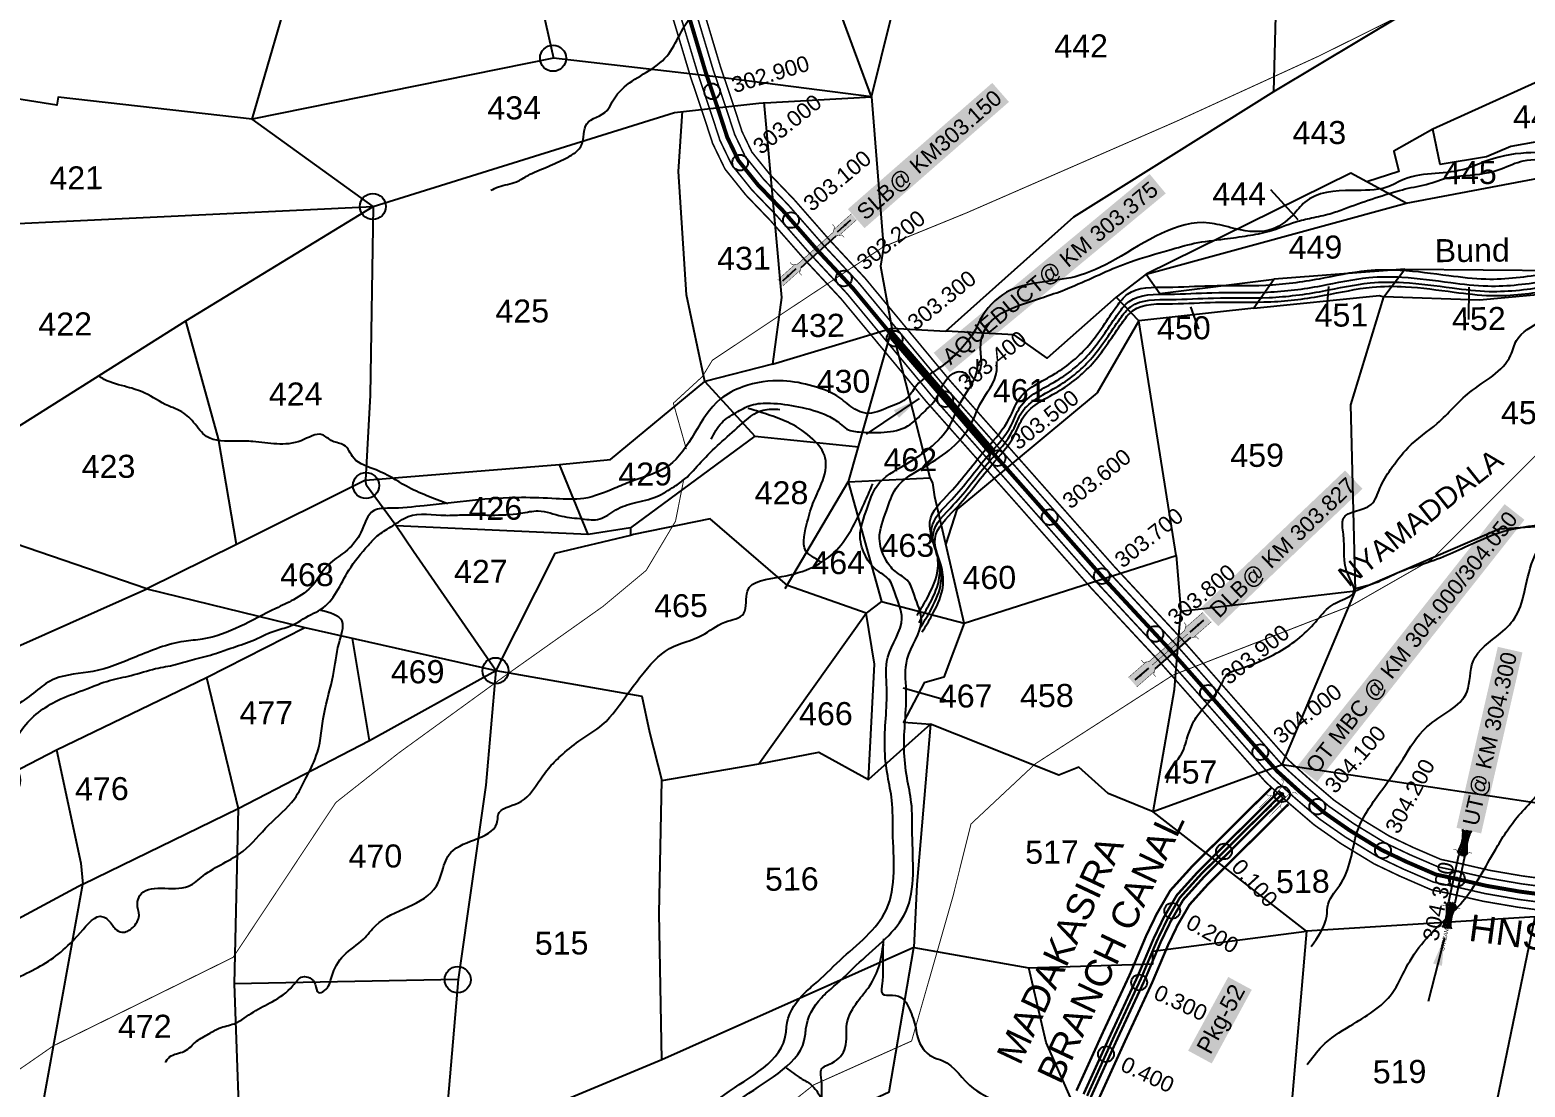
# Model space of a CAD drawing. Header units: feet. Extents: x 773755 to 783780, y 1571901 to 1585357.
# Drawn here: x 776033 to 777925, y 1576486 to 1577824 of the extents above; entities that cross this region are included whole.
import ezdxf
from ezdxf.enums import TextEntityAlignment as Align

# ---------------------------------------------------------------- set-up
doc = ezdxf.new("R2010")
doc.units = ezdxf.units.FT
doc.header["$LTSCALE"] = 15
doc.header["$MEASUREMENT"] = 0
doc.header["$PDMODE"] = 32
doc.header["$PDSIZE"] = 20
doc.linetypes.add('ACAD_ISO02W100', pattern=[15, 12, -3])
doc.linetypes.add('HIDDEN2', pattern=[0.1875, 0.125, -0.0625])
for name, color, linetype in [('CANAL1', 7, 'Continuous'), ('CSMark', 72, 'Continuous'), ('PLOT', 7, 'Continuous'), ('PLOT NO', 7, 'Continuous'), ('ROADS', 6, 'Continuous'), ('STRUCTURE', 5, 'Continuous'), ('TANKS-STREAM', 4, 'Continuous'), ('VILLAGE', 30, 'Continuous'), ('VILLAGE STONES', 240, 'Continuous')]:
    doc.layers.add(name, color=color, linetype=linetype)
doc.styles.get("Standard").update_dxf_attribs({"font": 'arial.ttf'})
doc.dimstyles.get("Standard").update_dxf_attribs({"dimtxt": 0.18, "dimasz": 0.18, "dimexe": 0.18, "dimexo": 0.0625, "dimgap": 0.09, "dimtad": 0, "dimtih": 1, "dimtoh": 1, "dimdec": 4, "dimzin": 0, "dimdsep": 46, "dimtxsty": 'Standard', "dimcen": 0.09, "dimadec": 0, "dimazin": 0, "dimtfac": 1, "dimtdec": 4, "dimtofl": 0, "dimtmove": 0, "dimatfit": 3, "dimfxl": 1, "dimtolj": 1, "dimtzin": 0, "dimarcsym": 0})

# ---------------------------------------------------------------- blocks, each defined once
blk = doc.blocks.new('UT')
at = {"layer": 'STRUCTURE'}
h = blk.add_hatch(dxfattribs=at)
h.set_pattern_fill('DASH', color=150, scale=8, angle=-39.6278, style=0)
h.set_pattern_definition([(320.372247933, (-4370.464, -6260.8811), (1.40800153113, 0.132407282), [1, -1])])
h.paths.add_polyline_path([(765163, 1700681.9), (765165.6, 1700680.6), (765167.2, 1700680.3), (765169.1, 1700680), (765172.4, 1700679.6), (765176.4, 1700679.3), (765179.5, 1700679.5), (765183.1, 1700679.9), (765187.7, 1700680.9), (765188.9, 1700681.2), (765193.1, 1700682.2), (765196.1, 1700680.2), (765196.1, 1700672.2), (765193.1, 1700670.2), (765190.5, 1700670.8), (765188.1, 1700671.3), (765185.5, 1700671.8), (765183.6, 1700672.1), (765181, 1700672.5), (765180.3, 1700672.5), (765178.5, 1700672.6), (765176.7, 1700672.6), (765174.6, 1700672.5), (765172.5, 1700672.3), (765170.4, 1700672), (765168.5, 1700671.7), (765166.1, 1700671.2), (765165, 1700670.8), (765163, 1700669.7)])
h.paths.add_polyline_path([(765259.1, 1700682.2), (765256.1, 1700680.2), (765256.1, 1700672.2), (765259.1, 1700670.2), (765261.9, 1700671), (765264.4, 1700671.6), (765266.4, 1700672), (765269.1, 1700672.5), (765272.7, 1700673), (765276.1, 1700673.1), (765278.6, 1700672.9), (765281.2, 1700672.7), (765283.9, 1700672.3), (765286.4, 1700671.9), (765288, 1700671.3), (765289.2, 1700670.6), (765289.1, 1700682.7), (765287.6, 1700681.8), (765285.7, 1700681.2), (765283, 1700680.7), (765281.2, 1700680.4), (765276.7, 1700679.9), (765272.7, 1700679.9), (765268.7, 1700680.3), (765264.8, 1700681), (765261.2, 1700681.7)])
at = {"layer": 'STRUCTURE', "color": 150, "const_width": 0.628}
for points in [[(765190.1, 1700688.2), (765190.1, 1700684.2), (765196.1, 1700680.2), (765256.1, 1700680.2), (765262.1, 1700684.2), (765262.1, 1700688.2)], [(765190.1, 1700664.2), (765190.1, 1700668.2), (765196.1, 1700672.2), (765256.1, 1700672.2), (765262.1, 1700668.2), (765262.1, 1700664.2)]]:
    blk.add_lwpolyline(points, dxfattribs=at)
at = {"layer": 'STRUCTURE', "color": 150}
for points in [[(765196.1, 1700680.2), (765256.1, 1700680.2)], [(765196.1, 1700672.2), (765256.1, 1700672.2)], [(765196.1, 1700672.2), (765256.1, 1700672.2)]]:
    blk.add_lwpolyline(points, dxfattribs=at)
at = {"layer": 'STRUCTURE', "color": 0}
blk.add_circle((765226.1, 1700676.2), 1.89, dxfattribs=at)
at = {"layer": 'STRUCTURE', "color": 150}
for points in [[(765163, 1700681.9), (765164.4, 1700681.1), (765167.9, 1700680.2), (765171.2, 1700679.8), (765176.1, 1700679.4), (765184.7, 1700680.3), (765193.1, 1700682.2)], [(765163, 1700669.7), (765164.3, 1700670.6), (765167.8, 1700671.6), (765171.2, 1700672.1), (765176, 1700672.6), (765184.7, 1700672), (765193.1, 1700670.2)], [(765289.1, 1700682.7), (765287.8, 1700681.9), (765284.3, 1700680.9), (765280.9, 1700680.4), (765276.1, 1700679.8), (765267.4, 1700680.5), (765259.1, 1700682.2)], [(765289.2, 1700670.6), (765287.8, 1700671.4), (765284.2, 1700672.3), (765280.9, 1700672.7), (765276.1, 1700673.1), (765267.4, 1700672.2), (765259.1, 1700670.2)]]:
    blk.add_spline(points, degree=3, dxfattribs=at)
at = {"layer": 'STRUCTURE', "color": 0}
blk.add_text('STREAM', height=5, dxfattribs=at).set_placement((765148.2, 1700675.8), align=Align.MIDDLE_CENTER)
for points in [[(765190.9, 1700676), (765164.2, 1700675.8)], [(765289.3, 1700676.7), (765265.4, 1700676.4)]]:
    blk.add_leader(points, dimstyle='Standard', override={"dimasz": 10, "dimgap": 0.09, "dimtad": 0}, dxfattribs=at)
blk = doc.blocks.new('SLB')
at = {"layer": 'STRUCTURE'}
h = blk.add_hatch(dxfattribs=at)
h.set_pattern_fill('DOTS', color=6, scale=20, angle=320.3722, style=0)
h.set_pattern_definition([(320.372247934, (-159.4327, -72.9564), (1.2786241598, 0.5641323054), [0, -1.25])])
h.paths.add_polyline_path([(769699.5, 1706871.1), (769699.5, 1706861.1), (769729.1, 1706861.1), (769732.1, 1706863.1), (769792.1, 1706863.1), (769795.1, 1706861.1), (769824.7, 1706861.1), (769824.7, 1706871.1), (769795.1, 1706871.1), (769792.1, 1706869.1), (769732.1, 1706869.1), (769729.1, 1706871.1)])
at = {"layer": 'STRUCTURE', "color": 6, "const_width": 0.628}
for points in [[(769726.1, 1706877.1), (769726.1, 1706873.1), (769732.1, 1706869.1), (769792.1, 1706869.1), (769798.1, 1706873.1), (769798.1, 1706877.1)], [(769726.1, 1706855.1), (769726.1, 1706859.1), (769732.1, 1706863.1), (769792.1, 1706863.1), (769798.1, 1706859.1), (769798.1, 1706855.1)]]:
    blk.add_lwpolyline(points, dxfattribs=at)
at = {"layer": 'STRUCTURE', "color": 6, "linetype": 'ACAD_ISO02W100', "ltscale": 0.5, "const_width": 0.5}
for points in [[(769699.5, 1706871.1), (769729.1, 1706871.1)], [(769699.5, 1706861.1), (769729.1, 1706861.1)], [(769795.1, 1706871.1), (769824.7, 1706871.1)], [(769795.1, 1706861.1), (769824.7, 1706861.1)]]:
    blk.add_lwpolyline(points, dxfattribs=at)
at = {"layer": 'STRUCTURE', "color": 6}
blk.add_lwpolyline([(769732.1, 1706863.1), (769792.1, 1706863.1)], dxfattribs=at)
blk.add_lwpolyline([(769732.1, 1706863.1), (769792.1, 1706863.1)], dxfattribs=at)
at = {"layer": 'STRUCTURE', "color": 0}
blk.add_circle((769762.1, 1706866.1), 1.24, dxfattribs=at)
for points in [[(769703.8, 1706866), (769726.7, 1706866)], [(769818.6, 1706865.8), (769795.7, 1706865.8)]]:
    blk.add_leader(points, dimstyle='Standard', override={"dimasz": 10, "dimgap": 0.09, "dimtad": 0}, dxfattribs=at)
blk = doc.blocks.new('DLB')
at = {"layer": 'STRUCTURE'}
h = blk.add_hatch(dxfattribs=at)
h.set_pattern_fill('DOTS', color=6, scale=20, angle=320.37224793, style=0)
h.paths.add_polyline_path([(769699.5, 1706950), (769699.5, 1706934), (769729.1, 1706934), (769732.1, 1706936), (769792.1, 1706936), (769795.1, 1706934), (769824.7, 1706934), (769824.7, 1706950), (769795.1, 1706950), (769792.1, 1706948), (769732.1, 1706948), (769729.1, 1706950)])
at = {"layer": 'STRUCTURE', "color": 6, "linetype": 'ACAD_ISO02W100', "ltscale": 0.5, "const_width": 0.5}
for points in [[(769699.5, 1706950), (769729.1, 1706950)], [(769795.1, 1706950), (769824.7, 1706950)], [(769699.5, 1706934), (769729.1, 1706934)], [(769795.1, 1706934), (769824.7, 1706934)]]:
    blk.add_lwpolyline(points, dxfattribs=at)
at = {"layer": 'STRUCTURE', "color": 6, "const_width": 0.628}
for points in [[(769726.1, 1706956), (769726.1, 1706952), (769732.1, 1706948), (769792.1, 1706948), (769798.1, 1706952), (769798.1, 1706956)], [(769726.1, 1706928), (769726.1, 1706932), (769732.1, 1706936), (769792.1, 1706936), (769798.1, 1706932), (769798.1, 1706928)], [(769732.1, 1706942), (769792.1, 1706942)]]:
    blk.add_lwpolyline(points, dxfattribs=at)
at = {"layer": 'STRUCTURE', "color": 6}
blk.add_lwpolyline([(769732.1, 1706936), (769792.1, 1706936)], dxfattribs=at)
blk.add_lwpolyline([(769732.1, 1706936), (769792.1, 1706936)], dxfattribs=at)
at = {"layer": 'STRUCTURE', "color": 0}
blk.add_circle((769762.1, 1706942), 1.8, dxfattribs=at)
for points in [[(769703.8, 1706942), (769726.7, 1706942)], [(769818.6, 1706942), (769795.7, 1706942)]]:
    blk.add_leader(points, dimstyle='Standard', override={"dimasz": 10, "dimgap": 0.09, "dimtad": 0}, dxfattribs=at)
blk = doc.blocks.new('OT')
at = {"layer": 'STRUCTURE', "color": 190}
for points, const_width in [([(769751.4, 1706595.8), (769729.4, 1706595.8)], 0.5), ([(769775.2, 1706601.8), (769775.2, 1706597.8), (769769.2, 1706593.8), (769761.8, 1706593.8), (769754.4, 1706593.8), (769748.4, 1706597.8), (769748.4, 1706601.8)], 0.5), ([(769761.8, 1706593.8), (769761.8, 1706581)], 2.5), ([(769751.4, 1706579), (769729.4, 1706579)], 0.5), ([(769748.4, 1706573), (769748.4, 1706577), (769754.4, 1706581), (769761.8, 1706581), (769761.8, 1706581), (769761.8, 1706581), (769769.2, 1706581), (769775.2, 1706577), (769775.2, 1706573)], 0.5)]:
    blk.add_lwpolyline(points, dxfattribs=dict(at, const_width=const_width))
at = {"layer": 'STRUCTURE', "color": 0}
blk.add_circle((769761.8, 1706587.4), 1.87, dxfattribs=at)
blk.add_leader([(769732.6, 1706587.4), (769753.8, 1706587.4)], dimstyle='Standard', override={"dimasz": 10, "dimgap": 0.09, "dimtad": 0}, dxfattribs=at)

msp = doc.modelspace()

# ---------------------------------------------------------------- linework, layer by layer
at = {"layer": 'CANAL1', "color": 1}
for points, const_width in [([(776843.2, 1577850.3), (776868.5, 1577765.7), (776885.7, 1577714.5), (776896.7, 1577680.7), (776912.4, 1577648.1), (776938.8, 1577615.2), (776970.6, 1577582.1), (777014.7, 1577531.8), (777059.5, 1577483.6), (777166.9, 1577354), (777283.9, 1577221.8), (777375.5, 1577118), (777460.4, 1577026.6), (777555.8, 1576918.3), (777596.7, 1576872), (777625.9, 1576845.5), (777657.9, 1576818.1), (777691.1, 1576794.8), (777733.5, 1576768.9), (777766.2, 1576753.3), (777805.8, 1576736.1), (777830.5, 1576730.9), (777871.7, 1576721.5), (777915.4, 1576714), (778032.3, 1576698.5)], 2), ([(776881.7, 1577861.1), (776906.6, 1577777.8), (776923.7, 1577727.1), (776933.9, 1577695.6), (776946.4, 1577669.6), (776968.9, 1577641.7), (777000.1, 1577609.2), (777044.4, 1577558.6), (777089.6, 1577510), (777197.3, 1577380), (777313.8, 1577248.3), (777405.1, 1577144.9), (777490.1, 1577053.4), (777585.8, 1576944.8), (777625.2, 1576900.2), (777652.4, 1576875.5), (777682.5, 1576849.7), (777713, 1576828.3), (777752.6, 1576804.1), (777782.8, 1576789.7), (777818, 1576774.5), (777839.1, 1576770), (777879.6, 1576760.7), (777921.4, 1576753.5), (778037.7, 1576738.1)], 2), ([(777604.1, 1576865.6), (777585.5, 1576847.2), (777503.5, 1576765.8), (777475.7, 1576735.1), (777458.6, 1576705.6), (777445.4, 1576678.3), (777425, 1576629.9), (777390.4, 1576555.4), (777357, 1576481.8)], 3), ([(777625.2, 1576844.3), (777606.6, 1576825.9), (777525.2, 1576745.1), (777500.1, 1576717.3), (777485.1, 1576691.5), (777472.8, 1576665.9), (777452.4, 1576617.7), (777417.7, 1576542.9), (777384, 1576468.7)], 3)]:
    msp.add_lwpolyline(points, dxfattribs=dict(at, const_width=const_width))
at = {"layer": 'CANAL1', "color": 5}
for points, const_width in [([(776852.8, 1577853), (776878.1, 1577768.7), (776895.2, 1577717.7), (776906, 1577684.4), (776920.9, 1577653.5), (776946.3, 1577621.8), (776978, 1577588.9), (777022.1, 1577538.5), (777067, 1577490.2), (777174.5, 1577360.5), (777291.3, 1577228.5), (777382.9, 1577124.8), (777467.8, 1577033.3), (777563.3, 1576924.9), (777603.8, 1576879.1), (777632.5, 1576853), (777664, 1576826), (777696.6, 1576803.2), (777738.2, 1576777.7), (777770.3, 1576762.4), (777808.9, 1576745.7), (777832.7, 1576740.7), (777873.7, 1576731.3), (777916.9, 1576723.8), (778033.7, 1576708.4)], 2), ([(776872.1, 1577858.4), (776897.1, 1577774.8), (776914.2, 1577723.9), (776924.6, 1577691.9), (776937.9, 1577664.2), (776961.4, 1577635), (776992.7, 1577602.4), (777037, 1577551.9), (777082.1, 1577503.4), (777189.7, 1577373.5), (777306.3, 1577241.7), (777397.7, 1577138.2), (777482.6, 1577046.7), (777578.3, 1576938.2), (777618.1, 1576893.1), (777645.8, 1576868), (777676.3, 1576841.8), (777707.5, 1576819.9), (777747.8, 1576795.3), (777778.6, 1576780.6), (777815, 1576764.9), (777837, 1576760.2), (777877.6, 1576750.9), (777919.9, 1576743.6), (778036.3, 1576728.2)], 2), ([(777611.2, 1576858.5), (777592.5, 1576840.1), (777510.8, 1576758.9), (777483.9, 1576729.1), (777467.4, 1576700.9), (777454.6, 1576674.2), (777434.1, 1576625.8), (777399.5, 1576551.2), (777366, 1576477.4)], 3), ([(777618.2, 1576851.4), (777599.5, 1576833), (777518, 1576752), (777492, 1576723.2), (777476.3, 1576696.2), (777463.7, 1576670.1), (777443.3, 1576621.8), (777408.6, 1576547.1), (777375, 1576473.1)], 3)]:
    msp.add_lwpolyline(points, dxfattribs=dict(at, const_width=const_width))
at = {"layer": 'CANAL1', "color": 1, "linetype": 'HIDDEN2', "ltscale": 5}
for points, const_width in [([(776862.5, 1577855.7), (776887.6, 1577771.7), (776904.7, 1577720.8), (776915.3, 1577688.2), (776929.4, 1577658.9), (776953.8, 1577628.4), (776985.4, 1577595.7), (776996, 1577583.5), (777029.5, 1577545.2), (777074.6, 1577496.8), (777182.1, 1577367), (777298.8, 1577235.1), (777390.3, 1577131.5), (777456.8, 1577059.8), (777475.2, 1577040), (777570.8, 1576931.5), (777611, 1576886.1), (777639.2, 1576860.5), (777670.2, 1576833.9), (777702.1, 1576811.6), (777743, 1576786.5), (777774.5, 1576771.5), (777811.9, 1576755.3), (777834.8, 1576750.5), (777838.3, 1576749.7), (777875.6, 1576741.1), (777918.4, 1576733.7), (778035, 1576718.3)], 5), ([(777617, 1576857), (777596, 1576836.5), (777514.4, 1576755.5), (777487.9, 1576726.2), (777471.9, 1576698.6), (777459.1, 1576672.1), (777438.7, 1576623.8), (777404, 1576549.2), (777370.5, 1576475.3)], 3)]:
    msp.add_lwpolyline(points, dxfattribs=dict(at, const_width=const_width))
at = {"layer": 'CSMark', "color": 3}
for p in [(776896.1, 1577746.4), (776931.5, 1577656.2), (776996, 1577583.5), (777062.8, 1577509.5), (777127.1, 1577433.4), (777191, 1577356.9), (777257.1, 1577282.3), (777323.1, 1577207.6), (777389.1, 1577132.9), (777456.8, 1577059.8), (777523.5, 1576985.2), (777589.6, 1576910.2), (777661.7, 1576841.2), (777543.7, 1576784.6), (777744.8, 1576785.7), (777838.3, 1576749.7), (777478.2, 1576709.5), (777436.4, 1576618.8), (777394.4, 1576528)]:
    msp.add_point(p, dxfattribs=at)
at = {"layer": 'CSMark', "color": 2}
msp.add_point((777617, 1576857), dxfattribs=at)
at = {"layer": 'PLOT'}
for points in [[(777097.8, 1577739.5), (777158.4, 1577985.1), (777343.4, 1578010.8), (777492.1, 1578397.8), (777296.9, 1578470.9)], [(776657.7, 1577957.1), (776695.3, 1577788.5), (776314.4, 1577711), (776369.4, 1577901.4), (776425.9, 1578126.4)], [(777097.8, 1577739.5), (777112.8, 1577549.2), (777109.3, 1577525.3), (777123.4, 1577446.8), (777191.8, 1577443.1), (777353.6, 1577587.5), (777606.6, 1577746.3), (777614.2, 1578032.6)], [(777606.6, 1577746.3), (777990.2, 1577976.1)], [(777097.8, 1577739.5), (777017.1, 1577957.8), (776828.3, 1577964.1)], [(776955.2, 1577731.5), (777097.8, 1577739.5), (776896.9, 1577765), (776695.3, 1577788.5)], [(776314.4, 1577711), (776068.9, 1577739.1), (776067, 1577728.9), (775827.1, 1577766.9), (775902.5, 1577573.9), (775508.2, 1577625.5)], [(777959.8, 1577767.2), (777807.9, 1577698.5), (777758.5, 1577670.9), (777764.7, 1577644.9), (777724.2, 1577631.7), (777704.2, 1577642.8), (777445.4, 1577515), (777407.1, 1577485.8), (777320, 1577408.9), (777278.4, 1577438.3), (777191.8, 1577443.1)], [(775309.2, 1576693.6), (775449.2, 1576645.3), (775538.6, 1576674.6), (775719.7, 1576733.4), (775732.4, 1576917), (776180.9, 1577116.7), (776380.9, 1577068.1), (776622.5, 1577013.4), (776518.2, 1577164.2), (776496.3, 1577196.4), (776458.8, 1577247.8), (776457.5, 1577254.3), (776703.1, 1577274.3), (776767.5, 1577280.4), (776886.9, 1577379.1), (776863.7, 1577488.9), (776853.5, 1577644.8), (776858.6, 1577721.5)], [(776467.3, 1577600.8), (776848.5, 1577719.8), (776955.2, 1577731.5)], [(776961.6, 1577732.7), (776983.8, 1577485.5), (776972.5, 1577401), (776886.9, 1577379.1)], [(775902.5, 1577573.9), (776467.3, 1577600.8), (776314.4, 1577711)], [(777774.1, 1577604.8), (777975, 1577642.7), (777979.6, 1577689.5), (777906.4, 1577676.5), (777875.6, 1577663.4), (777817.2, 1577653.8), (777807.9, 1577698.5)], [(777445.4, 1577515), (777774.1, 1577604.8), (777724.2, 1577631.7)], [(777637.5, 1577583.8), (777603, 1577621.6)], [(775864.2, 1577225.3), (776230.2, 1577455.8), (776467.3, 1577600.8), (776463.5, 1577361.9), (776457.5, 1577254.3), (776294.4, 1577173), (776271.6, 1577306.5), (776230.2, 1577455.8)], [(777709.9, 1577114.3), (777704.3, 1577349.8), (777746, 1577486.5), (777772.5, 1577521.5), (777970.6, 1577519.7), (778127, 1577558.9), (778191.3, 1577551.6)], [(777445.4, 1577515), (777462.3, 1577490.6), (777607.3, 1577508.6)], [(777772.5, 1577521.5), (777607.3, 1577508.6), (777581.5, 1577471.9), (777740.5, 1577488), (777746, 1577486.5)], [(777676, 1577499.3), (777673.2, 1577468.4)], [(777999.9, 1577494.5), (777866.8, 1577482.1), (777746, 1577486.5)], [(777853.5, 1577498.5), (777852.8, 1577457.7)], [(777581.5, 1577471.9), (777436, 1577455.9), (777407.1, 1577485.8)], [(777501.3, 1577473.6), (777511.3, 1577445.5)], [(777436, 1577455.9), (777383.2, 1577364.8), (777205.9, 1577217.4), (777191.6, 1577173.9)], [(777214.8, 1577073.3), (777483.3, 1577158.9), (777444, 1577405.9), (777436, 1577455.9)], [(776972.5, 1577401), (777123.4, 1577446.8), (777068.4, 1577252.3), (777172.1, 1577257.2), (777123.4, 1577446.8)], [(776886.9, 1577379.1), (776950.3, 1577310), (777081.8, 1577296.7)], [(776950.3, 1577310), (776792.8, 1577193.9), (776739.2, 1577185.5), (776703.1, 1577274.3)], [(778095.3, 1577020.4), (778009.3, 1576835.2), (777617.2, 1576894.2), (777709.9, 1577114.3), (777891.7, 1577192.8), (777951.3, 1577196.4), (777962, 1577211.6), (778026.9, 1577242.1), (778031.1, 1577256.4), (778116.5, 1577305.1)], [(776988.5, 1577117.3), (777068.4, 1577252.3), (777110.6, 1577100.9), (777090.9, 1577085.9)], [(777110.6, 1577100.9), (777214.8, 1577073.3), (777177.9, 1577233.5), (777175.5, 1577251.2), (777172.1, 1577257.2)], [(776294.4, 1577173), (776180.9, 1577116.7), (775864.2, 1577225.3)], [(776739.2, 1577185.5), (776496.3, 1577196.4)], [(776792.8, 1577193.9), (776792.9, 1577184.4), (776697.1, 1577161.8), (776622.5, 1577013.4), (776807, 1576980.9), (776817, 1576935.6), (776832.5, 1576874.5), (776955.2, 1576895.5), (777090.9, 1577085.9), (776991.5, 1577121), (776893.7, 1577205.4), (776796.5, 1577185.6), (776792.9, 1577184.4)], [(777483.3, 1577158.9), (777489.1, 1577088.5), (777709.9, 1577114.3)], [(776955.2, 1576895.5), (777031.3, 1576910), (777093.8, 1576875.8), (777101.4, 1577021.7), (777090.9, 1577085.9)], [(777454.1, 1576834.7), (777480.9, 1576989.6), (777489.1, 1577088.5)], [(776256.5, 1577004.7), (776380.9, 1577068.1)], [(777214.8, 1577073.3), (777189.1, 1577004.9), (777164.3, 1576998), (777138.1, 1576948), (777172.5, 1576945.5), (777093.8, 1576875.8)], [(776462.7, 1576925), (776441.3, 1577054.2)], [(776066.9, 1576913), (776256.5, 1577004.7), (776296.6, 1576839.1)], [(776622.5, 1577013.4), (776609.8, 1576868.3), (776574.7, 1576622.5), (776291.6, 1576617)], [(776296.6, 1576839.1), (776462.7, 1576925), (776622.5, 1577013.4)], [(777137.7, 1576991.8), (777191.4, 1576976.6)], [(777172.5, 1576945.5), (777155, 1576742.9), (777151.4, 1576662.9), (777296.9, 1576637.5), (777453.6, 1576642.4), (777453.8, 1576658.3), (777648.1, 1576683.5), (777454.1, 1576834.7), (777397.2, 1576857.8), (777360.1, 1576891.4), (777334.8, 1576880.9), (777172.5, 1576945.5)], [(775909.5, 1576831.6), (776066.9, 1576913), (776097.4, 1576769.7), (776100, 1576743.1), (776296.6, 1576839.1), (776291.6, 1576617), (776300.3, 1576370.6), (776183.6, 1576375.6), (776082.7, 1576338.6), (776029.1, 1576351.7)], [(777617.2, 1576894.2), (777454.1, 1576834.7)], [(776832.7, 1576521), (776829.2, 1576706.6), (776832.5, 1576874.5)], [(776029.1, 1576351.7), (776100, 1576743.1), (775934.5, 1576654.3), (775760.6, 1576554.8)], [(777884, 1576444.9), (777937.2, 1576701.8), (777648.1, 1576683.5)], [(777648.1, 1576683.5), (777627.3, 1576444.3), (777623.8, 1576320.6), (777446.3, 1576253.7), (777318.9, 1576542.7), (777296.9, 1576637.5)], [(776430.6, 1575522.5), (776504.9, 1575704.8), (776530.3, 1575757.5), (776657.7, 1575966.3), (776639.2, 1576128.2), (776636.3, 1576258.2), (776815.3, 1576320.7), (776890.5, 1576370.5), (776974, 1576412.4), (777119.9, 1576480.2), (777151.4, 1576662.9), (776832.7, 1576521), (776556.5, 1576405.7)], [(776574.7, 1576622.5), (776556.5, 1576405.7), (776544.8, 1576260.2), (776281, 1576271.7), (776279.6, 1576308.8), (776308.3, 1576315.9), (776300.3, 1576370.6)]]:
    msp.add_lwpolyline(points, dxfattribs=at)
at = {"layer": 'ROADS', "linetype": 'HIDDEN2', "ltscale": 10, "const_width": 1.2}
for points in [[(778670, 1578193.4), (778573.5, 1578248), (778371.2, 1578241.8), (778198.9, 1578134.5), (778014.3, 1577985.7), (777839.5, 1577878.3), (777663.6, 1577791), (777483.1, 1577708.3), (777218.2, 1577592.7), (777113.2, 1577549.9), (776987.8, 1577467), (776896.4, 1577406.1), (776883.9, 1577385.6), (776847.1, 1577351.8), (776863.5, 1577293.6)], [(775952.7, 1575893.8), (776181.9, 1575956), (776315.6, 1576029.1), (776508.4, 1576186.6), (776616.7, 1576200.7), (776638.1, 1576223.9), (776808.9, 1576333.1), (776854.4, 1576334.5), (776897.8, 1576388.8), (777024.5, 1576489.1), (777148.5, 1576544.7), (777200.9, 1576728.1), (777223.6, 1576819.3), (777305, 1576895.5), (777479.1, 1577007.7), (777704.5, 1577095.6), (777806.1, 1577153.7), (778061.7, 1577409.5)], [(776860.1, 1577254.7), (776849.8, 1577202.4), (776812.7, 1577140.2), (776758, 1577094.6), (776634.1, 1577006.8), (776499.4, 1576909), (776420.1, 1576846.5), (776290.2, 1576650.6), (776062.8, 1576538.6), (775982.9, 1576483.2), (775868.3, 1576424.9), (775690.9, 1576355.4)]]:
    msp.add_lwpolyline(points, dxfattribs=at)
at = {"layer": 'STRUCTURE', "color": 6, "const_width": 10}
msp.add_lwpolyline([(777122.3, 1577439.1), (777251.5, 1577288.6)], dxfattribs=at)
at = {"layer": 'TANKS-STREAM'}
for points in [[(778780.9, 1579697.9), (778794.4, 1579691.9), (778804, 1579688.6), (778821.4, 1579677.1), (778841.1, 1579670), (778861.9, 1579662.4), (778917.9, 1579667.4), (778934.2, 1579663.1), (778954.9, 1579657.2), (778980.2, 1579649.6), (779014.5, 1579635.4), (779059.1, 1579600.6), (779112.3, 1579525), (779109.2, 1579485.6), (779107.5, 1579474.8), (779104.4, 1579424.7), (779087, 1579373.5), (779076.5, 1579350.2), (779064.2, 1579332.1), (779016.2, 1579280.2), (778997.5, 1579270.1), (778969.9, 1579258.2), (778951.2, 1579247.3), (778913.9, 1579216.5), (778892.6, 1579194.8), (778881.3, 1579159.8), (778874.3, 1579141.8), (778868.5, 1579094.4), (778870.6, 1579070.2), (778899, 1579005.6), (778907.3, 1578985.1), (778919.2, 1578955.7), (778927.4, 1578943.2), (778944.7, 1578913.9), (778959.4, 1578881.8), (778981.3, 1578840.9), (779013, 1578804.5), (778989.1, 1578688.4), (778979.6, 1578657.9), (778953.1, 1578617.3), (778938.1, 1578596.6), (778925.8, 1578577.7), (778912.6, 1578554.3), (778886.8, 1578443.3), (778878.2, 1578412.8), (778863.2, 1578390.3), (778849, 1578374), (778812.8, 1578328.9), (778798.6, 1578308.2), (778755.2, 1578262.1), (778721.5, 1578235), (778691.3, 1578211.4), (778626.4, 1578138.9), (778616.7, 1578123.6), (778592.7, 1578107.2), (778559.7, 1578091.7), (778503.5, 1578064.3), (778464.2, 1578056.7), (778392.7, 1578044.4), (778324.8, 1578027.6), (778307, 1578018.4), (778291.2, 1577978.9), (778292.7, 1577913.1), (778293.1, 1577878.2), (778293.4, 1577846.9), (778295.3, 1577831.7), (778263.4, 1577781.9), (778258.9, 1577779.1), (778240.3, 1577763.7), (778211.8, 1577749.1), (778152, 1577724.4), (778103.8, 1577710.5), (778053.8, 1577694.7), (778016.2, 1577689.9), (777972.5, 1577672.4), (777926, 1577668.4), (777872.4, 1577657.1), (777850.5, 1577648.5), (777771.9, 1577635.1), (777749.6, 1577625.1), (777705.7, 1577621.1), (777645.9, 1577606.1), (777630.8, 1577589.9), (777600.6, 1577570.8), (777552.2, 1577573.9), (777525.2, 1577579.8), (777406.2, 1577533.8), (777355.3, 1577511.8), (777268.7, 1577492.1), (777235, 1577456.9), (777228.8, 1577444.3), (777217.4, 1577428.1), (777199.6, 1577409.1), (777175.6, 1577391), (777155.2, 1577374.7), (777143.7, 1577359.3), (777119.7, 1577346.6), (777090.2, 1577339.1), (777076.7, 1577344.3), (777057.8, 1577358.5), (777023.6, 1577373.3), (776985.9, 1577380.1), (776934.9, 1577372.4), (776906.4, 1577356.9), (776840.8, 1577272.6), (776793.5, 1577252.5), (776773, 1577244.2), (776733.7, 1577231.3), (776698.8, 1577230.9), (776654.9, 1577232.3), (776531.9, 1577222), (776488, 1577218.8), (776468.4, 1577216), (776451.6, 1577188), (776434.8, 1577166.4), (776406.4, 1577142.9), (776391.4, 1577122.1), (776366.5, 1577103.1), (776344.2, 1577092.1), (776251.2, 1577053.2), (776228, 1577050.3), (776167.3, 1577030.9), (776112.8, 1577012.4), (776064.6, 1577003), (776020.1, 1576972.1), (775975.7, 1576936.8), (775988.6, 1576897.5), (775992.3, 1576888.6), (775996.1, 1576864.5), (775986.3, 1576864.4), (775922.5, 1576877.2), (775896.6, 1576876), (775869.9, 1576859.6), (775836.3, 1576787.3), (775831.8, 1576785.4), (775816.7, 1576778.1), (775796.2, 1576763.6), (775771.2, 1576752.6), (775721.3, 1576735.1), (775694.6, 1576718.7), (775654.3, 1576717.4), (775622.1, 1576711.7), (775596.2, 1576702.5), (775572.4, 1576665.6), (775512.6, 1576642.6), (775485, 1576631.6), (775446.6, 1576614.2), (775410, 1576610.3)], [(778150, 1579236.9), (778139.7, 1579231.6), (778133, 1579225.5), (778129.3, 1579220.3), (778127.2, 1579209.1), (778122.1, 1579200.2), (778106.5, 1579193.3), (778096.2, 1579187.3), (778087.4, 1579170.1), (778080.9, 1579152.2), (778078.8, 1579136.5), (778070.2, 1579106), (778065.2, 1579091.8), (778060.2, 1579065), (778052.4, 1579028.5), (778044.5, 1579003.1), (778060.5, 1578941.6), (778058.2, 1578925.7), (778060, 1578912.3), (778059.4, 1578891.4), (778056.1, 1578878), (778036.4, 1578840.9), (778022.4, 1578819), (778014.2, 1578804.7), (777970.2, 1578744.4), (777966.1, 1578735.1), (777948.7, 1578714.1), (777934.7, 1578691.3), (777919.1, 1578667.7), (777894.9, 1578654.9), (777869.9, 1578643), (777842.2, 1578642.7), (777805.4, 1578644.8), (777789.6, 1578629.6), (777770.5, 1578616.8), (777735.6, 1578584.7), (777705.7, 1578555.9), (777690, 1578534), (777683.4, 1578443.2), (777678.5, 1578427.3), (777668.8, 1578392.9), (777655, 1578355.9), (777603.6, 1578277.1), (777587.3, 1578233.4), (777566.6, 1578215.6), (777550, 1578197.1), (777511.7, 1578177.4), (777395, 1578118.5), (777321.5, 1578065.5), (777288.3, 1578034.2), (777275.8, 1578026.6), (777235.7, 1578015.3), (777219, 1578014.3), (777191.4, 1578010.6), (777172.1, 1578013.8), (777152.8, 1578013.6), (777131.9, 1578009.2), (777111.9, 1578004), (777089.3, 1577996.2), (777040.8, 1577988.2), (777019.1, 1577977.9), (777000.7, 1577976.9), (776976.5, 1577971.6), (776943.2, 1577946.2), (776917.9, 1577933), (776891.1, 1577924.4), (776866.9, 1577923.3), (776795.5, 1577936), (776751, 1577947.2), (776708.3, 1577950.1), (776693.9, 1577960), (776656, 1577983.9), (776624.9, 1577986.9), (776599.8, 1577988.4), (776581.2, 1578000.7), (776540.9, 1578010.3), (776513.2, 1578014.2), (776484.7, 1578016.5), (776411.5, 1578027.6), (776381.2, 1578045.7), (776364.9, 1578085.6), (776352.9, 1578105.6), (776335.2, 1578123), (776310, 1578126.9), (776222.5, 1578128.7), (776202.4, 1578132.7), (776133.8, 1578124.5), (776109.5, 1578119.2), (776094.6, 1578108.2), (776083.8, 1578098), (776048, 1578079.3), (776009, 1578039.5), (775989.1, 1578020.1), (775955.8, 1577999.7), (775934.2, 1577984.4), (775882.5, 1577952.1), (775855.8, 1577944.3), (775840, 1577930.7), (775824.4, 1577900.4), (775799.4, 1577859.8), (775751.9, 1577837.5), (775707.7, 1577817.8), (775661.9, 1577793.9), (775630.2, 1577779.4)], [(777232.7, 1577388.9), (777234.9, 1577392.8), (777236.3, 1577411), (777237, 1577433.6), (777252.4, 1577458.6), (777263.8, 1577466.4), (777293.7, 1577478.8), (777314.3, 1577485.7), (777342.6, 1577495.5), (777355, 1577500.7), (777425.4, 1577530.7), (777474, 1577545.5), (777506.1, 1577554.1), (777544.4, 1577559.6), (777574, 1577563.8), (777600.7, 1577569.4), (777634.4, 1577581.3), (777654.5, 1577586.2), (777677.7, 1577591.6), (777695.8, 1577597.8), (777765.7, 1577620.9), (777780.4, 1577624.6), (777795.6, 1577627.6), (777825.2, 1577636.5), (777873.3, 1577642.7), (777894.3, 1577648.4), (777922.3, 1577658.5), (777961.8, 1577660.2), (778001.9, 1577666.7), (778026.8, 1577668.2), (778116.5, 1577678.8), (778173.7, 1577705.1), (778192.1, 1577712.7), (778260.1, 1577752.4), (778290.7, 1577780.2), (778304.6, 1577795.9), (778322.2, 1577817.1), (778308.7, 1577895.1), (778310.4, 1577932.4), (778319.8, 1577963.5), (778331.2, 1577990.6), (778347.4, 1578003), (778393.2, 1578015.7), (778526.1, 1578061.3), (778600.4, 1578083), (778634.7, 1578115.4), (778658.8, 1578151.9), (778719.6, 1578195.8), (778739.7, 1578219.4), (778771.1, 1578242.7), (778816.9, 1578272.6), (778841.2, 1578292.7), (778857.8, 1578312.2), (778870.5, 1578315.9), (778889.4, 1578315.6)], [(776616.1, 1577621.2), (776625.9, 1577625.6), (776648.5, 1577631.9), (776663.2, 1577640.1), (776685.8, 1577650.1), (776707.9, 1577660.2), (776721.3, 1577667.7), (776731, 1577678.2), (776737.5, 1577705.3), (776763.2, 1577722.1), (776769.8, 1577733.2), (776785, 1577751.8), (776838.8, 1577790.9), (776855.1, 1577818), (776873.9, 1577848.3), (776886.6, 1577865), (776900, 1577878.7)], [(777155.4, 1577083.2), (777167.6, 1577104.3), (777180.8, 1577136.5), (777180.5, 1577162.3), (777171.5, 1577201.6), (777197, 1577238.8), (777220.2, 1577266.2), (777243.3, 1577294.7), (777272.5, 1577333.2), (777283.4, 1577355.5), (777329.9, 1577389.2), (777372.7, 1577425.4), (777408.1, 1577474.6), (777421.5, 1577489.6), (777472, 1577498.7), (777526.2, 1577500.5), (777596.5, 1577501.2), (777664.3, 1577509.3), (777724.6, 1577519.7), (777766.5, 1577520.2), (777828.2, 1577513.4), (777875.1, 1577509), (777951.5, 1577515.9), (777988.4, 1577522.4), (778043.8, 1577532.9), (778106.7, 1577539.7), (778220.7, 1577541), (778293.5, 1577545.4), (778323.1, 1577543.3), (778379.8, 1577538.9), (778424.2, 1577539.4), (778471, 1577544.8), (778505.6, 1577545.1), (778508.8, 1577585.8), (778509.9, 1577605.5), (778533.2, 1577614.4), (778577.4, 1577638.3), (778598.1, 1577661.9), (778639.7, 1577693.1), (778674, 1577714.4), (778689.9, 1577731.8), (778716.6, 1577770.2), (778766.7, 1577812.6), (778790, 1577825.2), (778819.5, 1577836.6), (778949.8, 1577877.3)], [(777157.7, 1577074.3), (777169.8, 1577095.4), (777183, 1577127.5), (777182.7, 1577153.4), (777173.7, 1577192.7), (777199.2, 1577229.9), (777222.4, 1577257.3), (777245.5, 1577285.8), (777274.7, 1577324.3), (777285.6, 1577346.6), (777332.1, 1577380.3), (777374.9, 1577416.5), (777410.3, 1577465.7), (777423.8, 1577480.6), (777474.2, 1577489.8), (777528.5, 1577491.6), (777598.7, 1577492.3), (777666.5, 1577500.4), (777726.8, 1577510.8), (777768.7, 1577511.3), (777830.5, 1577504.5), (777877.4, 1577500.1), (777953.7, 1577507), (777990.7, 1577513.5), (778046.1, 1577524), (778108.9, 1577530.8), (778223, 1577532.1), (778295.7, 1577536.5), (778325.3, 1577534.4), (778382.1, 1577530), (778426.4, 1577530.5), (778473.3, 1577535.9), (778507.8, 1577536.2), (778511.1, 1577576.9), (778512.1, 1577596.6), (778535.4, 1577605.5), (778579.6, 1577629.3), (778600.3, 1577653), (778641.9, 1577684.2), (778676.2, 1577705.5), (778692.1, 1577722.9), (778718.8, 1577761.3), (778768.9, 1577803.7), (778792.2, 1577816.3), (778821.7, 1577827.6), (778952, 1577868.4)], [(777159.6, 1577067.5), (777171.8, 1577088.6), (777185, 1577120.8), (777184.7, 1577146.6), (777175.7, 1577185.9), (777201.2, 1577223.1), (777224.4, 1577250.5), (777247.5, 1577279), (777276.7, 1577317.5), (777287.6, 1577339.8), (777334.1, 1577373.5), (777376.9, 1577409.7), (777412.3, 1577458.9), (777425.7, 1577473.9), (777476.2, 1577483), (777530.4, 1577484.8), (777600.7, 1577485.5), (777668.5, 1577493.6), (777728.8, 1577504), (777770.7, 1577504.5), (777832.4, 1577497.7), (777879.3, 1577493.3), (777955.7, 1577500.2), (777992.7, 1577506.7), (778048, 1577517.2), (778110.9, 1577524), (778224.9, 1577525.3), (778297.7, 1577529.7), (778327.3, 1577527.6), (778384, 1577523.2), (778428.4, 1577523.7), (778475.2, 1577529.1), (778509.8, 1577529.4), (778513, 1577570.1), (778514.1, 1577589.8), (778537.4, 1577598.7), (778581.6, 1577622.6), (778602.3, 1577646.2), (778643.9, 1577677.4), (778678.2, 1577698.7), (778694.1, 1577716.1), (778720.8, 1577754.5), (778770.9, 1577796.9), (778794.2, 1577809.5), (778823.7, 1577820.9), (778954, 1577861.6)], [(777162, 1577062.2), (777174.2, 1577083.3), (777187.4, 1577115.5), (777187.1, 1577141.3), (777178.1, 1577180.6), (777203.6, 1577217.8), (777226.8, 1577245.2), (777249.9, 1577273.7), (777279.1, 1577312.2), (777290, 1577334.5), (777336.5, 1577368.2), (777379.3, 1577404.4), (777414.7, 1577453.6), (777428.1, 1577468.6), (777478.6, 1577477.7), (777532.8, 1577479.5), (777603.1, 1577480.2), (777670.9, 1577488.3), (777731.2, 1577498.7), (777773.1, 1577499.2), (777834.8, 1577492.4), (777881.7, 1577488), (777958.1, 1577494.9), (777995.1, 1577501.4), (778050.4, 1577511.9), (778113.3, 1577518.7), (778227.3, 1577520), (778300.1, 1577524.4), (778329.7, 1577522.3), (778386.4, 1577517.9), (778430.8, 1577518.4), (778477.6, 1577523.8), (778512.2, 1577524.2), (778515.4, 1577564.8), (778516.5, 1577584.5), (778539.8, 1577593.4), (778584, 1577617.3), (778604.7, 1577640.9), (778646.3, 1577672.1), (778680.6, 1577693.4), (778696.5, 1577710.8), (778723.2, 1577749.2), (778773.3, 1577791.6), (778796.6, 1577804.2), (778826.1, 1577815.6), (778956.4, 1577856.3)], [(777707.7, 1577117), (777734.4, 1577124.3), (777766.8, 1577138.8), (777805.5, 1577151.8), (777868, 1577178.6), (777908.1, 1577192.4), (777963.8, 1577204.2), (778027.8, 1577256), (778045.3, 1577267.5), (778115.7, 1577285.8), (778142.3, 1577310.8), (778179.6, 1577399.6), (778192.8, 1577418), (778219.9, 1577461.3), (778232, 1577516.5), (778234.7, 1577533.4)], [(777471.5, 1576871.5), (777477.3, 1576889.7), (777488.4, 1576905.4), (777497.7, 1576929.7), (777504.4, 1576947), (777517.2, 1576965.3), (777540.2, 1576995.7), (777547, 1577007.9), (777561.7, 1577014.9), (777606.4, 1577033.5), (777657, 1577072.1), (777675.9, 1577093), (777696.5, 1577104.4), (777707.7, 1577111.4), (777701.4, 1577133), (777694.8, 1577186.1), (777694.6, 1577205.9), (777729.8, 1577223.6), (777740.9, 1577244.4), (777754.5, 1577267.9), (777776.6, 1577295.7), (777813.5, 1577326.3), (777854.6, 1577365.6), (777906.2, 1577412.2), (777913.8, 1577431.2), (777944.6, 1577455.7), (777963.5, 1577468), (778020.4, 1577487.6), (778060.9, 1577506.2), (778080.7, 1577515), (778110, 1577519.6)], [(777648.9, 1576515), (777667.8, 1576538.1), (777703.3, 1576563.9), (777756.4, 1576605.3), (777774, 1576637.3), (777796.6, 1576670.7), (777848.4, 1576724.7), (777889.9, 1576791.9), (777921.3, 1576835.6), (777940.2, 1576857.4), (777954, 1576884.3), (777974, 1576921.5), (777989, 1576956), (778006.5, 1576994.5), (778034.1, 1577038.1), (778079.3, 1577104.8), (778105.5, 1577163.7), (778134.5, 1577202.2), (778163.2, 1577286.9), (778169.1, 1577318.4), (778197.1, 1577394), (778200.3, 1577429)], [(775766, 1576226.5), (775767, 1576229.6), (775780.5, 1576237.6), (775809, 1576256.7), (775814.7, 1576263.5), (775823.5, 1576272.5), (775833.3, 1576283), (775882.2, 1576308.6), (775896.7, 1576323.9), (775912.8, 1576335), (775924.7, 1576341.9), (775946.1, 1576344.7), (775976.4, 1576349.2), (776016.7, 1576342.9), (776045.5, 1576339), (776073.2, 1576335.6), (776106.1, 1576337.5), (776141.1, 1576336.3), (776200.8, 1576327.5), (776229.1, 1576316.3), (776278.3, 1576236.5), (776288.4, 1576222.4), (776311.1, 1576214.3), (776327, 1576206.1), (776352, 1576218.9), (776388.4, 1576258.5), (776403.5, 1576284.9), (776431.9, 1576291.8), (776451.8, 1576302.1), (776472.6, 1576318.1), (776488.4, 1576327.5), (776511.6, 1576340.2), (776561.6, 1576353.3), (776583.2, 1576366.8), (776603.1, 1576385.4), (776626.4, 1576395.7), (776670.6, 1576408.6), (776702.2, 1576416.5), (776744, 1576421.1), (776797.4, 1576429.1), (776845.8, 1576436.3), (776875.7, 1576450), (776912.2, 1576477.1), (776989.5, 1576554.4), (776990.2, 1576562.8), (777009.9, 1576602.2), (777025.6, 1576616.5), (777057.9, 1576646.9), (777116.6, 1576711), (777124.8, 1576809.2), (777123.5, 1576849.2), (777118.2, 1576880.1), (777114.5, 1576916.7), (777115.8, 1576952.6), (777117.1, 1576991.1), (777118.3, 1577030.3), (777136.2, 1577079.4), (777127.6, 1577111.1), (777119.9, 1577128.5), (777103, 1577141.7), (777091.2, 1577156.6), (777083.4, 1577183.2), (777092.2, 1577218.4), (777104.4, 1577246.9), (777141.8, 1577274.8), (777199, 1577327.7), (777210.5, 1577352.8), (777231.8, 1577395.6), (777231.7, 1577407.3)], [(775790.5, 1576223.8), (775791.5, 1576227), (775805, 1576235), (775833.6, 1576254), (775839.3, 1576260.9), (775848, 1576269.8), (775857.9, 1576280.4), (775906.7, 1576305.9), (775921.2, 1576321.2), (775937.3, 1576332.3), (775949.2, 1576339.3), (775970.6, 1576342.1), (776000.9, 1576346.6), (776041.2, 1576340.2), (776070, 1576336.3), (776097.7, 1576332.9), (776130.6, 1576334.8), (776165.7, 1576333.6), (776225.3, 1576324.9), (776253.7, 1576313.7), (776302.8, 1576233.8), (776313, 1576219.7), (776335.6, 1576211.6), (776351.6, 1576203.4), (776376.5, 1576216.2), (776412.9, 1576255.8), (776428.1, 1576282.2), (776456.4, 1576289.2), (776476.4, 1576299.4), (776497.1, 1576315.5), (776512.9, 1576324.8), (776536.2, 1576337.6), (776586.2, 1576350.6), (776607.8, 1576364.2), (776627.6, 1576382.8), (776650.9, 1576393), (776695.1, 1576406), (776726.8, 1576413.8), (776768.5, 1576418.4), (776821.9, 1576426.5), (776870.3, 1576433.7), (776900.3, 1576447.3), (776936.8, 1576474.4), (777014, 1576551.7), (777014.8, 1576560.1), (777034.4, 1576599.5), (777050.2, 1576613.9), (777082.5, 1576644.3), (777141.1, 1576708.3), (777149.3, 1576806.5), (777148.1, 1576846.6), (777142.7, 1576877.4), (777139, 1576914.1), (777140.3, 1576950), (777141.6, 1576988.4), (777142.9, 1577027.7), (777160.8, 1577076.8), (777152.1, 1577108.4), (777144.4, 1577125.9), (777127.6, 1577139.1), (777115.7, 1577154), (777107.9, 1577180.6), (777116.7, 1577215.7), (777129, 1577244.2), (777166.3, 1577272.2), (777223.6, 1577325), (777235, 1577350.2), (777256.3, 1577393), (777256.2, 1577404.7)], [(776561.9, 1577224.3), (776509.3, 1577246.8), (776471.3, 1577267.3), (776442.8, 1577282.3), (776430.3, 1577298.8), (776415.8, 1577303.8), (776402.8, 1577311.8), (776376.2, 1577304.3), (776315.2, 1577303.3), (776294.7, 1577303.8), (776256.5, 1577309.7), (776240.2, 1577327.5), (776222.8, 1577342.3), (776208.2, 1577348.4), (776178.4, 1577364.5), (776156.3, 1577372.2), (776127.2, 1577381.9), (776120.3, 1577386.2)], [(776895, 1577306.3), (776908.3, 1577327), (776926.2, 1577339.8), (776945.4, 1577349.3), (776969.8, 1577351.8), (777005.3, 1577347.3), (777042.7, 1577335.8), (777058.3, 1577325.7), (777066.7, 1577319), (777084.5, 1577315.3), (777146.8, 1577325), (777163, 1577339.7), (777179.6, 1577357.8), (777192.5, 1577381.8), (777211.4, 1577391.6), (777217.2, 1577389.4), (777222.9, 1577370.5)], [(775445.1, 1576584.9), (775455.3, 1576590.8), (775477.8, 1576598.7), (775498, 1576606.7), (775517.8, 1576617.5), (775534.8, 1576625.7), (775575.9, 1576653), (775586.1, 1576667.2), (775610.7, 1576680), (775630.6, 1576687.3), (775678.9, 1576688.4), (775711, 1576695.8), (775730.9, 1576702.1), (775760.7, 1576713.4), (775817.5, 1576748.9), (775848.9, 1576766.9), (775877.7, 1576786.5), (775880.5, 1576829.3), (775894.8, 1576847.4), (775931.2, 1576845.5), (775953.8, 1576840), (775989.2, 1576837.1), (776006.5, 1576848.6), (776020.8, 1576870.5), (776013, 1576904.9), (776012.9, 1576916.1), (776025.5, 1576942.3), (776072.2, 1576977.5), (776104.9, 1576990.4), (776133.9, 1577000.9), (776161.2, 1577007.3), (776192.1, 1577015.9), (776217.1, 1577021), (776241.5, 1577028), (776268.2, 1577035), (776287.1, 1577041.7), (776313.7, 1577050.9), (776341.9, 1577063.4), (776362.1, 1577069.8), (776389, 1577084.5), (776400.9, 1577090.7), (776436.6, 1577140.5), (776461, 1577171.9), (776474.4, 1577185.3), (776492, 1577196.7), (776511.5, 1577208.2), (776559.2, 1577209.9), (776578.8, 1577210.4), (776654, 1577212.6), (776676.2, 1577215.4), (776705.9, 1577208.9), (776732, 1577205.4), (776753.9, 1577205.3), (776774.1, 1577216.7), (776797.8, 1577225.6), (776826, 1577233.6), (776848.4, 1577246.4), (776861.6, 1577255.9), (776882.3, 1577277.6), (776931.2, 1577323.4), (776960.6, 1577343), (776981.8, 1577343.9)], [(777033.5, 1577150.6), (777022.3, 1577158.1), (777017.4, 1577161.5), (777015.6, 1577197.7), (777023.7, 1577224.9), (777034.6, 1577250), (777039.2, 1577282.8), (777023.6, 1577306.3), (776994.8, 1577326.2), (776969.7, 1577336.3), (776941.7, 1577345.1)], [(776204.4, 1576517.4), (776209.8, 1576524.5), (776228.5, 1576531.7), (776244, 1576544.3), (776259.5, 1576553.8), (776272.7, 1576561), (776291.4, 1576566.6), (776316.2, 1576581.7), (776339.5, 1576594.4), (776365.9, 1576615), (776378.2, 1576626), (776394, 1576616.8), (776398, 1576605.9), (776405.8, 1576608.4), (776414.9, 1576626.4), (776430.3, 1576653.1), (776455.1, 1576673.6), (776470.5, 1576690.9), (776547.3, 1576740.9), (776554.9, 1576760.4), (776565.6, 1576783.2), (776624.8, 1576824), (776625.5, 1576831), (776651.1, 1576846.1), (776675.1, 1576870.5), (776689, 1576889.4), (776704.4, 1576905.2), (776727.7, 1576924.1), (776757.1, 1576944.7), (776790.3, 1576985.6), (776806.5, 1577006.8), (776842.3, 1577041.3), (776883.5, 1577058.1), (776912.2, 1577074.7), (776936.3, 1577085.9), (776940.7, 1577114), (776984.3, 1577132.4), (777053.4, 1577165.9), (777090.3, 1577228.7), (777099.4, 1577249.8)], [(777653.9, 1576664.2), (777673.6, 1576702.7), (777675.5, 1576717.8), (777692.3, 1576745.1), (777713.8, 1576813.7), (777743.5, 1576862.3), (777770.2, 1576901.8), (777800.2, 1576942.1), (777851.1, 1576986.9), (777858.8, 1577025.2), (777893.6, 1577060.8), (777913.5, 1577083.1), (777924.3, 1577115.4), (777936.9, 1577158.7), (777992.7, 1577223.7)], [(775612.9, 1576410.1), (775650.5, 1576425.4), (775653.5, 1576426.4), (775672.4, 1576424.6), (775727, 1576425.2), (775749.7, 1576437.3), (775813.1, 1576457.8), (775843.7, 1576478.9), (775874.1, 1576512), (775899.7, 1576539), (775945, 1576573.2), (775988.4, 1576608.4), (776046.6, 1576639.7), (776096.9, 1576681.9), (776125.5, 1576702), (776137.5, 1576691.3), (776141.5, 1576686.3), (776149.5, 1576682.4), (776163.3, 1576688.5), (776171.1, 1576703.5), (776169, 1576718.4), (776171.9, 1576728.3), (776233.7, 1576740.7), (776252.4, 1576753.8), (776302.8, 1576785), (776335.2, 1576818.1), (776367.6, 1576851.2), (776382.3, 1576877.1), (776396.8, 1576910), (776405.3, 1576958.7), (776416.7, 1577007.4), (776424.2, 1577048.2), (776427.9, 1577076), (776401, 1577089.6)], [(777034.5, 1576468.2), (777034.2, 1576498.8), (777034.1, 1576508.2), (777047.7, 1576516.8), (777064.5, 1576536.6), (777066.7, 1576566.4), (777080.1, 1576594.6), (777095.2, 1576614.3), (777107.7, 1576640.8), (777113.3, 1576674)], [(777112.5, 1576667.2), (777111.9, 1576649.3), (777112.1, 1576627.2), (777111.3, 1576617.9), (777111.5, 1576604.3), (777124.3, 1576602.7), (777138, 1576597.7), (777145.8, 1576585), (777153.7, 1576561.3), (777156.3, 1576548.6), (777174.5, 1576524.9), (777187.3, 1576520), (777226.8, 1576484.6), (777261.3, 1576461.7), (777276, 1576440.6), (777296.6, 1576423.8), (777318.1, 1576401.1), (777346.5, 1576374.1), (777368.1, 1576342), (777384.5, 1576320.9), (777415.2, 1576238.4), (777415.4, 1576223.1), (777450.6, 1576196.2), (777456.7, 1576176.7), (777459.6, 1576151.2), (777489.6, 1576127.7), (777498.2, 1576125.3), (777527, 1576060.4), (777542.6, 1576035.9), (777555.6, 1576013.9), (777551.7, 1575978.2), (777529.3, 1575838.8), (777533.2, 1575792.1), (777533.4, 1575769.1), (777543.2, 1575729.2), (777549.4, 1575704.6), (777601.6, 1575683)], [(776989.8, 1576510.9), (777008.6, 1576497.5), (777020.6, 1576489.9), (777028.4, 1576481.5), (777036.2, 1576466.3), (777040.8, 1576433.1), (777036.1, 1576397.4), (777031.2, 1576374.4), (777000.5, 1576292.4), (776960.1, 1576246), (776960.3, 1576231.6)]]:
    msp.add_spline(points, degree=3, dxfattribs=at)
at = {"layer": 'VILLAGE STONES'}
for centre in [(776694.9, 1577788.3), (776466.9, 1577600.7), (776458.3, 1577247.6), (776622.1, 1577013.2), (776574.3, 1576622.3)]:
    msp.add_circle(centre, 16.5, dxfattribs=at)

# ---------------------------------------------------------------- block references
at = {"layer": 'STRUCTURE', "color": 0}
for name, p, rotation in [('SLB', (1343846.6, -207011.1), 41.8954971940917), ('DLB', (1320683.6, -214916.9), 41.13745292080731), ('OT', (1465203.5, -164463.9), 45.82523360543563), ('UT', (2283813.8, 476791.3), 78.0813160948345)]:
    msp.add_blockref(name, p, dxfattribs=dict(at, rotation=rotation))

# ---------------------------------------------------------------- texts
at = {"layer": 'CSMark', "color": 1}
for s, rotation, p in [('302.900', 16.856, (776921.5, 1577753.6)), ('303.000', 38.7652, (776951.7, 1577673.3)), ('303.100', 40.0045, (777015.7, 1577600.9)), ('303.200', 38.7652, (777082.9, 1577526.6)), ('303.300', 38.7652, (777147.2, 1577450.5)), ('303.400', 38.7652, (777211.1, 1577374)), ('303.500', 38.7652, (777277.2, 1577299.4)), ('303.600', 38.7652, (777343.2, 1577224.7)), ('303.700', 38.7652, (777409.2, 1577150)), ('303.800', 40.0045, (777476.5, 1577077.2)), ('303.900', 38.7652, (777543.6, 1577002.3)), ('304.000', 38.7652, (777609.8, 1576927.3)), ('304.100', 49.3435, (777676.8, 1576863)), ('304.200', 62.1651, (777755.4, 1576809.9)), ('0.100', 312.2044, (777559.1, 1576770.5)), ('304.300', 77.9675, (777804.5, 1576672.1)), ('0.200', 330.5844, (777498.7, 1576697.5)), ('0.300', 334.8477, (777457.3, 1576607.9)), ('0.400', 334.8477, (777415.4, 1576517.1))]:
    msp.add_text(s, height=20, rotation=rotation, dxfattribs=at).set_placement(p, align=Align.MIDDLE_LEFT)
at = {"layer": 'PLOT NO'}
for s, p in [('442', (777362.9, 1577803.7)), ('434', (776645.7, 1577725.5)), ('446', (777943.3, 1577714.5)), ('443', (777664.3, 1577694.1)), ('421', (776091.7, 1577636.9)), ('445', (777854.7, 1577643.5)), ('444', (777562.9, 1577616.6)), ('431', (776936.4, 1577535.1)), ('449', (777659.4, 1577549.1)), ('Bund', (777857.7, 1577545.2)), ('425', (776655.9, 1577468.4)), ('451', (777692.2, 1577463.3)), ('452', (777866.1, 1577458.7)), ('422', (776077.7, 1577451.9)), ('432', (777029.9, 1577450.1)), ('450', (777492.9, 1577447)), ('424', (776369.3, 1577363.4)), ('430', (777062.3, 1577379.4)), ('461', (777285.2, 1577367.7)), ('454', (777928, 1577339.9)), ('423', (776132.5, 1577271.7)), ('462', (777146.8, 1577280.2)), ('459', (777585.6, 1577285.8)), ('429', (776811.4, 1577262.1)), ('428', (776983.9, 1577238.4)), ('426', (776621.9, 1577218.7)), ('463', (777143.1, 1577171.8)), ('427', (776603.6, 1577138.9)), ('464', (777055.6, 1577150.1)), ('468', (776383.5, 1577134.7)), ('460', (777246.8, 1577131.2)), ('465', (776856.7, 1577095.5)), ('469', (776523.6, 1577011.9)), ('467', (777216.9, 1576981.3)), ('458', (777319.6, 1576981.7)), ('477', (776332.1, 1576960)), ('466', (777040, 1576958.8)), ('457', (777501.4, 1576885)), ('476', (776124.1, 1576863.8)), ('470', (776470.1, 1576778.6)), ('517', (777326.1, 1576783.8)), ('516', (776996.9, 1576749.7)), ('518', (777643.4, 1576746.6)), ('515', (776705.7, 1576668.6)), ('472', (776178.4, 1576563.1)), ('519', (777765.8, 1576505.9))]:
    msp.add_text(s, height=29.16, rotation=0.5858, dxfattribs=at).set_placement(p, align=Align.MIDDLE_CENTER)
at = {"layer": 'STRUCTURE', "color": 5, "attachment_point": 1, "bg_fill": 1, "box_fill_scale": 1.3, "bg_fill_color": 7, "bg_fill_true_color": 16777215, "bg_fill_transparency": 4390977}
for s, insert, char_height, width, rotation in [('\\pi0.72756;SLB@ KM303.150', (777076.3, 1577596.8), 20, 230.705, 41.1618), ('\\pi0.1;AQUEDUCT@ KM 303.375', (777184.9, 1577414.8), 20, 342.656, 39.64), ('\\pi1.1778;DLB@ KM 303.827', (777522.8, 1577092.5), 20, 240.077, 43.629), ('\\pi0.77531;OT MBC @ KM 304.000/304.050', (777644.9, 1576893.4), 20, 410.828, 51.6729), ('\\pi1.1982;UT@ KM 304.300', (777845, 1576819), 20, 222.901, 77.1442), ('\\pi1.7247,t44.127;Pkg-52', (777507, 1576535), 21.201, 93.446, 61.5074)]:
    msp.add_mtext(s, dxfattribs=dict(at, insert=insert, char_height=char_height, width=width, rotation=rotation))
at = {"layer": 'VILLAGE', "linetype": 'Continuous'}
msp.add_text('NYAMADDALA ', height=26.248, rotation=38.4785, dxfattribs=at).set_placement((777701.4, 1577118))
at = {"layer": 'VILLAGE STONES'}
msp.add_text('HNSS MAIN CANAL', height=33.904, rotation=352.3974, dxfattribs=at).set_placement((777852.1, 1576671.7))
at = {"layer": 'VILLAGE STONES', "insert": (777254.8, 1576527), "char_height": 33.904, "width": 500.77, "attachment_point": 1, "rotation": 64.7805}
msp.add_mtext('MADAKASIRA BRANCH CANAL', dxfattribs=at)

# ---------------------------------------------------------------- leaders
at = {"layer": 'PLOT NO', "color": 5}
for points in [[(777158.2, 1577357.7), (777091.2, 1577312.4)], [(777822.5, 1576675.2), (777802, 1576594.7)]]:
    msp.add_leader(points, dimstyle='Standard', override={"dimasz": 35, "dimgap": 0.09, "dimtad": 0, "dimzin": 2}, dxfattribs=at)

doc.saveas('drawing.dxf')
